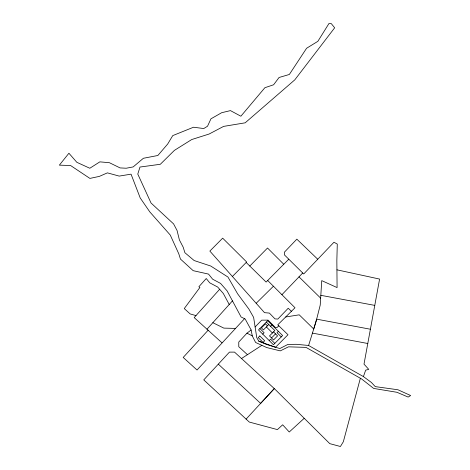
<?xml version="1.0" encoding="UTF-8"?>
<svg xmlns="http://www.w3.org/2000/svg" width="470" height="470" viewBox="0 0 470 470"><rect width="100%" height="100%" fill="white"/><g stroke="black" fill="none" stroke-linecap="round" stroke-linejoin="round"><path stroke-width="0.7" d="M360.367 378.25L343.341 441.741L340.421 446.5L329.781 443.645L274.31 388.59L234.518 352.112L229.436 352.124L203.763 379.889L249.294 422.06L277.412 429.603L282.658 424.798L289.244 432.001L304.231 418.288M308.596 345.474L296.341 344.304L287.91 344.422L279.809 348.558L265.856 344.216L258.776 341.12L256.779 337.701L253.63 317.397L248.888 309.072L237.626 293.821L227.962 277.053L210.742 266.026L194.139 260.533L184.904 252.719L183.165 247.15L179.393 239.912L177.055 230.47L173.583 223.902L151.035 203.005L137.781 174.076L139.989 167.044L160.323 164.277L174.382 150.388L191.719 139.543L209.132 134.02L223.626 126.389L245.181 122.817L294.802 79.841L334.669 27.806L331.274 23.618L328.977 23.5L317.867 41.319L306.587 48.269L289.344 74.472L279.068 77.485L273.605 84.776L264.898 87.702L240.875 116.219L230.453 110.609L221.675 112.712L210.954 118.816L207.523 126.23L203.745 128.545L193.534 127.223L172.749 135.607L167.672 144.049L157.861 155.488L143.391 158.278L133.169 166.921L126.224 168.231L120.067 167.913L109.416 162.708L99.846 161.862L89.817 168.254L76.839 162.314L68.92 153.232L59.361 165.146L70.576 165.522L89.911 178.406L99.329 176.397L107.389 172.866L119.204 176.097L131.048 174.159L140.213 197.958L149.795 211.876L170.263 235.053L178.788 253.812L180.451 259.058L193.176 270.673L208.539 274.098L212.669 279.215L220.583 283.422L227.122 290.912L241.098 316.991L245.17 318.995L251.097 329.875L252.278 335.886L255.621 342.483L266.743 347.565L280.279 350.879L288.486 346.831L306.023 347.389L361.565 378.932L373.685 388.437L396.944 392.286L408.154 397.068L410.639 395.534L397.978 389.777L375.236 386.61L371.382 382.451L363.416 376.593L308.596 345.474L316.128 321.245L320.223 305.095L321.738 280.625L337.084 287.587L336.855 260.533L337.278 244.071L333.964 242.232L303.72 273.969L284.403 254.869L284.391 252.196L296.84 239.16L317.755 259.246M363.416 376.593L365.672 370.16L368.75 369.355L364.003 364.127L379.596 279.074L336.961 269.833M219.643 289.285L194.198 317.591L221.975 342.806M206.988 329.206L232.462 300.876M208.122 330.234L183.194 357.441L197.042 370.013L244.547 318.689M251.121 330.005L246.956 333.177L238.766 342.037L238.778 346.731L247.449 354.68M246.092 419.105L274.31 388.59L260.627 403.389L218.315 364.144M281.924 294.702L302.692 273M255.11 326.967L261.678 320.164L268.053 320.123L275.209 327.349L276.977 327.602L278.804 325.798M232.403 276.495L246.656 262.002L222.668 238.161L209.855 251.086L264.504 312.662L269.386 313.085L274.985 318.895L277.829 319.065L288.21 308.244L291.424 311.305M288.768 259.205L266.114 282.076L249.805 266.043L267.524 248.019L283.762 264.257M268.781 324.523L263.435 329.899L261.414 327.89L265.433 323.842L267.454 325.851M262.742 334.135L264.117 332.748L259.892 328.554M270.55 326.28L271.924 324.893M271.525 337.936L275.543 333.888M269.21 340.568L270.591 339.181L274.815 343.376M278.393 331.327L277.018 332.707L281.242 336.908M256.174 303.273L273.434 286.23M241.515 358.522L261.866 345.338M285.69 316.98L299.226 314.829L313.719 329L316.657 319.159L370.401 329.235M235.17 328.407L223.843 328.119L212.839 322.696M320.828 295.319L374.772 305.388M312.444 333.101L367.787 343.505M195.978 315.605L190.162 313.925L184.258 308.573L199.897 287.476L198.875 286.735L206.254 278.528L209.708 282.811L217.698 287.053L223.344 293.521L229.219 304.484M258.776 341.12L275.502 347.306L287.998 334.734L277.782 324.805L295.007 307.756L267.683 280.49M246.956 333.177L252.278 335.886M298.996 276.859L320.652 298.139M246.186 262.477L249.805 266.043M266.326 322.079L274.844 330.551L269.504 335.927L273.552 339.945L277.57 335.903L273.522 331.879M266.367 326.95L272.436 332.977M267.7 320.699L258.518 329.94L273.434 344.763L282.617 335.521L267.7 320.699M259.828 335.956L258.218 337.578L263.071 342.401L264.68 340.779L259.828 335.956"/></g></svg>
